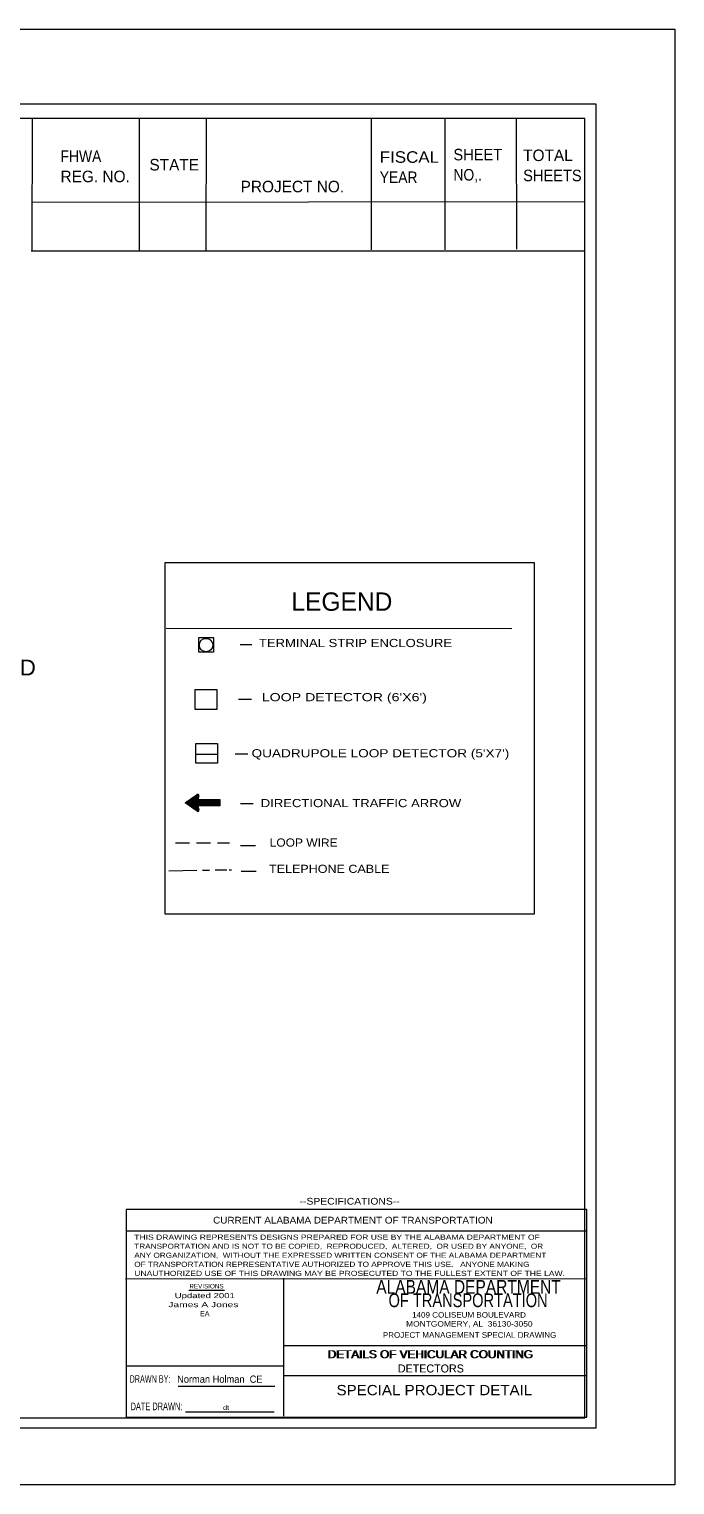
# Model space of a CAD drawing. Extents: x -364 to 1202, y -163 to 406.
# Drawn here: x 953 to 1202, y -163 to 398 of the extents above; entities that cross this region are included whole.
import ezdxf
from ezdxf.enums import TextEntityAlignment as Align

# ---------------------------------------------------------------- set-up
doc = ezdxf.new("R2010")
doc.units = 0
doc.header["$LTSCALE"] = 1.8
doc.linetypes.add('LONG_DASH_SHORT_DASH', pattern=[9.9, 6, -1.2, 1.5, -1.2])
doc.linetypes.add('MEDIUM_DASHED', pattern=[4.5, 3, -1.5])
doc.layers.add('1', color=7, linetype='Continuous', lineweight=13)

msp = doc.modelspace()

# ---------------------------------------------------------------- linework, layer by layer
at = {"layer": '1'}
for p, q in [((954.374, 364.141), (954.342, 312.967)), ((995.693, 363.859), (995.734, 313.087)), ((1021.587, 364.141), (1021.465, 312.967)), ((1085.221, 363.588), (1085.178, 313.273)), ((1113.595, 363.859), (1113.626, 313.255)), ((1141.144, 363.872), (1141.206, 313.545)), ((954.352, 331.654), (1167.731, 331.894)), ((954.057, 312.852), (1167.731, 312.875)), ((1006.12, 167.503), (1139.401, 167.372)), ((1034.665, 161.236), (1039.164, 161.236)), ((1033.95, 140.092), (1039.009, 140.092)), ((1017.561, 118.912), (1025.918, 118.912)), ((1032.779, 119.073), (1037.565, 119.073)), ((1013.483, 100.172), (1018.016, 103.349)), ((1013.707, 100.016), (1014.756, 101.063)), ((1013.742, 99.981), (1014.947, 101.194)), ((1013.78, 99.98), (1015.145, 101.327)), ((1013.815, 99.94), (1015.344, 101.483)), ((1013.851, 99.912), (1015.562, 101.611)), ((1013.896, 99.892), (1015.744, 101.768)), ((1013.914, 99.879), (1015.957, 101.902)), ((1013.951, 99.835), (1016.143, 102.047)), ((1013.99, 99.821), (1016.349, 102.177)), ((1014.026, 99.801), (1016.542, 102.321)), ((1014.051, 99.783), (1016.742, 102.463)), ((1014.081, 99.754), (1016.954, 102.589)), ((1014.127, 99.727), (1017.135, 102.735)), ((1014.165, 99.712), (1017.357, 102.882)), ((1014.196, 99.674), (1017.537, 103.02)), ((1014.235, 99.644), (1017.746, 103.158)), ((1014.275, 99.628), (1017.942, 103.311)), ((1014.301, 99.593), (1018.09, 103.39)), ((1014.339, 99.573), (1018.176, 103.422)), ((1014.365, 99.56), (1018.246, 103.438)), ((1014.4, 99.53), (1018.315, 103.438)), ((1014.435, 99.493), (1018.357, 103.422)), ((1014.48, 99.48), (1018.408, 103.411)), ((1014.506, 99.462), (1018.444, 103.394)), ((1014.538, 99.434), (1018.495, 103.373)), ((1014.573, 99.406), (1018.531, 103.349)), ((1014.616, 99.378), (1018.556, 103.336)), ((1014.651, 99.376), (1018.6, 103.3)), ((1014.679, 99.33), (1018.621, 103.266)), ((1014.729, 99.308), (1018.654, 103.232)), ((1014.756, 99.29), (1018.671, 103.199)), ((1014.79, 99.258), (1018.693, 103.158)), ((1014.823, 99.229), (1018.712, 103.109)), ((1014.857, 99.218), (1018.726, 103.074)), ((1014.893, 99.182), (1018.726, 103.014)), ((1014.928, 99.16), (1018.726, 102.958)), ((1014.972, 99.139), (1018.712, 102.89)), ((1014.994, 99.127), (1018.693, 102.811)), ((1015.028, 99.08), (1018.671, 102.73)), ((1015.07, 99.069), (1018.654, 102.657)), ((1015.105, 99.039), (1018.628, 102.577)), ((1015.143, 99.027), (1018.621, 102.491)), ((1015.178, 98.991), (1018.6, 102.427)), ((1015.212, 98.968), (1018.574, 102.329)), ((1015.233, 98.953), (1018.556, 102.257)), ((1015.271, 98.917), (1018.538, 102.177)), ((1015.315, 98.892), (1018.511, 102.093)), ((1015.344, 98.866), (1018.495, 102.018)), ((1015.371, 98.842), (1018.472, 101.936)), ((1015.411, 98.81), (1018.444, 101.865)), ((1015.447, 98.808), (1018.428, 101.78)), ((1015.475, 98.777), (1018.408, 101.71)), ((1015.517, 98.738), (1018.392, 101.611)), ((1015.562, 98.724), (1018.371, 101.53)), ((1015.59, 98.706), (1018.344, 101.462)), ((1015.609, 98.665), (1018.357, 101.412)), ((1015.657, 98.65), (1018.428, 101.412)), ((1015.689, 98.626), (1018.486, 101.412)), ((1015.725, 98.619), (1018.538, 101.412)), ((1015.767, 98.581), (1018.6, 101.412)), ((1015.8, 98.553), (1018.654, 101.412)), ((1015.827, 98.526), (1018.726, 101.412)), ((1015.87, 98.493), (1018.766, 101.412)), ((1015.893, 98.482), (1018.836, 101.412)), ((1015.936, 98.466), (1018.894, 101.412)), ((1015.972, 98.428), (1018.958, 101.412)), ((1016.007, 98.4), (1019.01, 101.412)), ((1016.037, 98.381), (1019.068, 101.412)), ((1016.065, 98.364), (1019.122, 101.412)), ((1016.099, 98.326), (1019.179, 101.412)), ((1016.143, 98.312), (1019.246, 101.412)), ((1016.179, 98.287), (1019.313, 101.412)), ((1016.225, 98.264), (1019.368, 101.412)), ((1016.255, 98.24), (1019.427, 101.412)), ((1016.279, 98.217), (1019.477, 101.412)), ((1016.314, 98.181), (1019.54, 101.412)), ((1016.349, 98.163), (1019.599, 101.412)), ((1016.383, 98.13), (1019.655, 101.412)), ((1016.426, 98.126), (1019.719, 101.412)), ((1016.458, 98.083), (1019.782, 101.412)), ((1016.494, 98.059), (1019.847, 101.412)), ((1016.521, 98.045), (1019.901, 101.412)), ((1016.554, 98.024), (1019.958, 101.412)), ((1016.598, 97.984), (1020.021, 101.412)), ((1016.633, 97.973), (1020.076, 101.412)), ((1016.67, 97.951), (1020.121, 101.412)), ((1016.709, 97.914), (1020.202, 101.412)), ((1016.726, 97.898), (1020.247, 101.412)), ((1016.764, 97.868), (1020.317, 101.412)), ((1016.807, 97.846), (1020.374, 101.412)), ((1016.836, 97.826), (1020.421, 101.412)), ((1016.879, 97.799), (1020.486, 101.412)), ((1016.912, 97.775), (1020.541, 101.412)), ((1016.947, 97.742), (1020.612, 101.412)), ((1016.969, 97.727), (1020.671, 101.412)), ((1018.357, 99.039), (1020.732, 101.412)), ((1018.428, 99.039), (1020.784, 101.412)), ((1018.486, 99.039), (1020.847, 101.412)), ((1018.538, 99.039), (1020.899, 101.412)), ((1018.6, 99.039), (1020.955, 101.412)), ((1018.654, 99.039), (1021.022, 101.412)), ((1018.712, 99.039), (1021.074, 101.412)), ((1018.766, 99.039), (1021.131, 101.412)), ((1018.836, 99.039), (1021.187, 101.412)), ((1018.894, 99.039), (1021.268, 101.412)), ((1018.958, 99.039), (1021.318, 101.412)), ((1019.01, 99.039), (1021.365, 101.412)), ((1019.068, 99.039), (1021.444, 101.412)), ((1019.122, 99.039), (1021.495, 101.412)), ((1019.179, 99.039), (1021.556, 101.412)), ((1019.243, 99.039), (1021.608, 101.412)), ((1019.313, 99.039), (1021.673, 101.412)), ((1019.368, 99.039), (1021.728, 101.412)), ((1019.427, 99.039), (1021.785, 101.412)), ((1019.477, 99.039), (1021.854, 101.412)), ((1019.54, 99.039), (1021.909, 101.412)), ((1019.599, 99.039), (1021.978, 101.412)), ((1019.655, 99.039), (1022.031, 101.412)), ((1019.719, 99.039), (1022.09, 101.412)), ((1019.782, 99.039), (1022.141, 101.412)), ((1019.829, 99.039), (1022.204, 101.412)), ((1019.901, 99.039), (1022.267, 101.412)), ((1019.958, 99.039), (1022.32, 101.412)), ((1020.021, 99.039), (1022.374, 101.412)), ((1020.076, 99.039), (1022.439, 101.412)), ((1020.121, 99.039), (1022.496, 101.412)), ((1020.202, 99.039), (1022.565, 101.412)), ((1020.247, 99.039), (1022.622, 101.412)), ((1020.317, 99.039), (1022.672, 101.412)), ((1020.374, 99.039), (1022.732, 101.412)), ((1020.421, 99.039), (1022.803, 101.412)), ((1020.486, 99.039), (1022.849, 101.412)), ((1020.541, 99.039), (1022.92, 101.412)), ((1020.612, 99.039), (1022.977, 101.412)), ((1020.664, 99.039), (1023.03, 101.412)), ((1020.721, 99.039), (1023.087, 101.412)), ((1020.784, 99.039), (1023.149, 101.412)), ((1020.847, 99.039), (1023.218, 101.412)), ((1020.899, 99.039), (1023.26, 101.412)), ((1020.955, 99.039), (1023.335, 101.412)), ((1021.022, 99.039), (1023.396, 101.412)), ((1021.074, 99.039), (1023.45, 101.412)), ((1021.131, 99.039), (1023.511, 101.412)), ((1021.187, 99.039), (1023.564, 101.412)), ((1021.268, 99.039), (1023.619, 101.412)), ((1021.318, 99.039), (1023.673, 101.412)), ((1021.365, 99.039), (1023.741, 101.412)), ((1021.444, 99.039), (1023.795, 101.412)), ((1021.495, 99.039), (1023.865, 101.412)), ((1021.556, 99.039), (1023.917, 101.412)), ((1021.608, 99.039), (1023.984, 101.412)), ((1021.673, 99.039), (1024.03, 101.412)), ((1021.728, 99.039), (1024.093, 101.412)), ((1021.785, 99.039), (1024.159, 101.412)), ((1021.854, 99.039), (1024.215, 101.412)), ((1021.909, 99.039), (1024.284, 101.412)), ((1021.965, 99.039), (1024.328, 101.412)), ((1022.031, 99.039), (1024.395, 101.412)), ((1022.09, 99.039), (1024.452, 101.412)), ((1022.141, 99.039), (1024.51, 101.412)), ((1022.204, 99.039), (1024.564, 101.412)), ((1022.267, 99.039), (1024.624, 101.412)), ((1022.317, 99.039), (1024.695, 101.412)), ((1022.374, 99.039), (1024.751, 101.412)), ((1022.439, 99.039), (1024.818, 101.412)), ((1022.496, 99.039), (1024.863, 101.412)), ((1022.565, 99.039), (1024.918, 101.412)), ((1022.622, 99.039), (1024.978, 101.412)), ((1022.672, 99.039), (1025.041, 101.412)), ((1022.732, 99.039), (1025.092, 101.412)), ((1022.803, 99.039), (1025.161, 101.412)), ((1022.847, 99.039), (1025.226, 101.412)), ((1022.92, 99.039), (1025.283, 101.412)), ((1022.977, 99.039), (1025.337, 101.412)), ((1023.03, 99.039), (1025.395, 101.412)), ((1023.087, 99.039), (1025.45, 101.412)), ((1023.149, 99.039), (1025.518, 101.412)), ((1023.218, 99.039), (1025.565, 101.412)), ((1023.26, 99.039), (1025.638, 101.412)), ((1023.335, 99.039), (1025.693, 101.412)), ((1023.396, 99.039), (1025.76, 101.412)), ((1023.45, 99.039), (1025.816, 101.412)), ((1023.511, 99.039), (1025.872, 101.412)), ((1023.564, 99.039), (1025.934, 101.412)), ((1023.619, 99.039), (1025.977, 101.412)), ((1023.673, 99.039), (1026.06, 101.412)), ((1023.734, 99.039), (1026.114, 101.412)), ((1023.795, 99.039), (1026.17, 101.412)), ((1023.865, 99.039), (1026.225, 101.412)), ((1023.917, 99.039), (1026.283, 101.412)), ((1023.974, 99.039), (1026.338, 101.412)), ((1024.03, 99.039), (1026.398, 101.412)), ((1024.093, 99.039), (1026.469, 101.412)), ((1024.159, 99.039), (1026.529, 101.412)), ((1024.215, 99.039), (1026.58, 101.412)), ((1024.272, 99.039), (1026.639, 101.412)), ((1024.328, 99.039), (1026.703, 101.412)), ((1024.395, 99.039), (1026.758, 101.412)), ((1024.452, 99.039), (1026.761, 101.362)), ((1024.51, 99.039), (1026.761, 101.292)), ((1024.564, 99.039), (1026.761, 101.237)), ((1024.624, 99.039), (1026.761, 101.182)), ((1024.695, 99.039), (1026.761, 101.11)), ((1024.751, 99.039), (1026.761, 101.071)), ((1024.818, 99.039), (1026.761, 101.012)), ((1018.054, 96.961), (1013.483, 100.172)), ((1013.496, 100.16), (1013.55, 100.212)), ((1013.538, 100.133), (1013.765, 100.353)), ((1013.571, 100.126), (1013.951, 100.509)), ((1013.612, 100.085), (1014.165, 100.627)), ((1013.635, 100.07), (1014.347, 100.779)), ((1013.672, 100.047), (1014.56, 100.925)), ((1017.007, 97.709), (1018.344, 99.027)), ((1017.047, 97.683), (1018.344, 98.982)), ((1017.09, 97.642), (1018.371, 98.938)), ((1017.11, 97.63), (1018.381, 98.882)), ((1017.135, 97.599), (1018.392, 98.842)), ((1017.179, 97.582), (1018.408, 98.808)), ((1017.221, 97.552), (1018.428, 98.738)), ((1017.257, 97.527), (1018.428, 98.706)), ((1017.293, 97.492), (1018.444, 98.65)), ((1017.324, 97.482), (1018.458, 98.619)), ((1017.361, 97.46), (1018.466, 98.553)), ((1017.403, 97.444), (1018.486, 98.51)), ((1017.427, 97.404), (1018.486, 98.469)), ((1017.465, 97.381), (1018.5, 98.423)), ((1017.499, 97.37), (1018.511, 98.379)), ((1017.537, 97.329), (1018.521, 98.326)), ((1017.564, 97.302), (1018.538, 98.279)), ((1017.606, 97.291), (1018.545, 98.24)), ((1017.629, 97.264), (1018.567, 98.181)), ((1017.671, 97.229), (1018.574, 98.13)), ((1017.711, 97.221), (1018.583, 98.097)), ((1017.746, 97.193), (1018.6, 98.045)), ((1017.782, 97.155), (1018.621, 97.996)), ((1017.827, 97.141), (1018.628, 97.951)), ((1017.856, 97.116), (1018.628, 97.914)), ((1017.874, 97.09), (1018.654, 97.864)), ((1017.918, 97.063), (1018.664, 97.809)), ((1017.955, 97.046), (1018.671, 97.757)), ((1017.984, 97.027), (1018.693, 97.711)), ((1018.02, 96.983), (1018.698, 97.672)), ((1018.049, 96.961), (1018.712, 97.63)), ((1018.09, 96.956), (1018.726, 97.582)), ((1018.125, 96.926), (1018.735, 97.529)), ((1018.166, 96.919), (1018.745, 97.49)), ((1018.219, 96.889), (1018.758, 97.444)), ((1018.27, 96.886), (1018.766, 97.381)), ((1018.333, 96.873), (1018.766, 97.329)), ((1018.392, 96.886), (1018.766, 97.264)), ((1018.466, 96.919), (1018.745, 97.187)), ((1018.6, 96.983), (1018.671, 97.046)), ((1024.863, 99.039), (1026.761, 100.946)), ((1024.918, 99.039), (1026.761, 100.883)), ((1024.978, 99.039), (1026.761, 100.822)), ((1025.038, 99.039), (1026.761, 100.767)), ((1025.092, 99.039), (1026.761, 100.701)), ((1025.161, 99.039), (1026.761, 100.651)), ((1025.226, 99.039), (1026.761, 100.589)), ((1025.283, 99.039), (1026.761, 100.538)), ((1025.337, 99.039), (1026.761, 100.472)), ((1025.395, 99.039), (1026.761, 100.401)), ((1025.45, 99.039), (1026.761, 100.353)), ((1025.518, 99.039), (1026.761, 100.288)), ((1025.565, 99.039), (1026.761, 100.243)), ((1025.628, 99.039), (1026.761, 100.175)), ((1025.693, 99.039), (1026.761, 100.126)), ((1025.76, 99.039), (1026.761, 100.047)), ((1025.816, 99.039), (1026.761, 100.016)), ((1025.865, 99.039), (1026.761, 99.935)), ((1025.934, 99.039), (1026.761, 99.879)), ((1025.977, 99.039), (1026.761, 99.821)), ((1026.06, 99.039), (1026.761, 99.754)), ((1026.114, 99.039), (1026.761, 99.712)), ((1026.158, 99.039), (1026.761, 99.643)), ((1026.225, 99.039), (1026.761, 99.575)), ((1026.283, 99.039), (1026.761, 99.53)), ((1026.338, 99.039), (1026.761, 99.462)), ((1026.398, 99.039), (1026.761, 99.406)), ((1026.46, 99.039), (1026.761, 99.346)), ((1026.529, 99.039), (1026.761, 99.29)), ((1026.58, 99.039), (1026.761, 99.229)), ((1026.639, 99.039), (1026.761, 99.173)), ((1026.703, 99.039), (1026.761, 99.108)), ((1026.758, 99.039), (1026.761, 99.039)), ((1034.744, 99.879), (1039.656, 99.879)), ((1034.744, 83.656), (1040.527, 83.656)), ((1034.996, 73.793), (1040.773, 73.793)), ((1168.328, -64.844), (990.743, -64.844)), ((1168.328, -83.315), (990.426, -83.372)), ((1051.526, -136.167), (1051.485, -83.054)), ((1014.851, -87.681), (1028.556, -87.681)), ((1051.443, -108.907), (1168.491, -108.907)), ((990.743, -116.777), (1051.443, -116.777)), ((1051.443, -120.48), (1168.328, -120.535)), ((1010.686, -124.653), (1047.975, -124.653)), ((1013.562, -134.522), (1047.722, -134.522))]:
    msp.add_line(p, q, dxfattribs=at)
at = {"layer": '1', "linetype": 'MEDIUM_DASHED'}
msp.add_line((1009.694, 84.737), (1030.59, 84.794), dxfattribs=at)
at = {"layer": '1', "linetype": 'LONG_DASH_SHORT_DASH'}
for p, q in [((1007.171, 74.002), (1029.462, 74.361)), ((1030.388, 74.376), (1031.322, 74.391))]:
    msp.add_line(p, q, dxfattribs=at)
at = {"layer": '1'}
for points in [[(1202.332, 398.319), (1202.332, -162.681), (476.333, -162.681), (476.333, 398.319)], [(489.502, -140.703), (1171.996, -140.703), (1171.996, 369.378), (489.502, 369.378)], [(1167.588, 363.859), (496.56, 363.859), (496.56, -136.862), (1167.588, -136.862)], [(1005.661, 192.788), (1148.05, 192.788), (1148.05, 57.316), (1005.661, 57.316)], [(1018.693, 163.877), (1024.35, 163.877), (1024.35, 158.223), (1018.693, 158.223)], [(1017.267, 143.787), (1025.628, 143.787), (1025.628, 136.169), (1017.267, 136.169)], [(1017.561, 123.062), (1025.918, 123.062), (1025.918, 115.452), (1017.561, 115.452)], [(1168.348, -56.517), (990.735, -56.517), (990.735, -136.593), (1168.348, -136.593)]]:
    msp.add_lwpolyline(points, close=True, dxfattribs=at)
msp.add_lwpolyline([(1018.712, 102.882), (1018.344, 101.412), (1026.761, 101.412), (1026.761, 99.039), (1018.344, 99.039), (1018.758, 97.444)], dxfattribs=at)
msp.add_circle((1021.5, 160.953), 2.589, dxfattribs=at)
for centre, start, end in [((1018.271, 102.983), 345.49851, 125.13712), ((1018.316, 97.329), 234.98548, 14.71405)]:
    msp.add_arc(centre, 0.449, start, end, dxfattribs=at)

# ---------------------------------------------------------------- texts
for s, height, width, p in [('FHWA', 4.441, 0.9, (965.366, 347.102)), ('FISCAL', 4.441, 1.1, (1088.485, 346.803)), ('SHEET', 4.441, 0.95, (1116.908, 347.741)), ('YEAR', 4.441, 0.9, (1088.485, 339.03)), ('NO,.', 4.441, 0.9, (1116.908, 339.967)), ('SHEETS', 4.441, 0.95, (1143.793, 339.699)), ('TERMINAL STRIP ENCLOSURE', 3.142, 1.2, (1041.873, 160.181)), ('NORTH OR EAST BOUND', 6.106, 1.05, (852.021, 149.229)), ("LOOP DETECTOR (6'X6')", 3.142, 1.3, (1042.986, 139.306)), ("QUADRUPOLE LOOP DETECTOR (5'X7')", 3.14, 1.25, (1039.037, 117.692)), ('DIRECTIONAL TRAFFIC ARROW', 3.142, 1.2, (1042.584, 98.493)), ('LOOP WIRE', 3.142, 1.1, (1046.034, 83.276)), ('TELEPHONE CABLE', 3.142, 1.15, (1045.784, 73.16)), ('THIS DRAWING REPRESENTS DESIGNS PREPARED FOR USE BY THE ALABAMA DEPARTMENT OF', 1.972, 1.25, (993.802, -68.204)), ('TRANSPORTATION AND IS NOT TO BE COPIED,  REPRODUCED,  ALTERED,  OR USED BY ANYONE,  OR', 1.972, 1.2, (993.802, -71.695)), ('ANY ORGANIZATION,  WITHOUT THE EXPRESSED WRITTEN CONSENT OF THE ALABAMA DEPARTMENT', 1.972, 1.2, (993.802, -75.176)), ('OF TRANSPORTATION REPRESENTATIVE AUTHORIZED TO APPROVE THIS USE.   ANYONE MAKING', 1.972, 1.2, (993.802, -78.669)), ('UNAUTHORIZED USE OF THIS DRAWING MAY BE PROSECUTED TO THE FULLEST EXTENT OF THE LAW.', 1.972, 1.25, (993.802, -82.164)), ('PROJECT MANAGEMENT SPECIAL DRAWING', 2.192, 1.05, (1089.712, -106.009)), ('DRAWN BY:', 2.88, 0.7, (991.999, -123.291)), ('DATE DRAWN:', 2.95, 0.7, (992.383, -133.897)), ('dt', 1.732, 1.2, (1028.038, -133.77))]:
    msp.add_text(s, height=height, dxfattribs=dict(at, width=width)).set_placement(p)
for s, height, p in [('STATE', 4.441, (999.657, 343.842)), ('TOTAL', 4.441, (1143.793, 347.467)), ('REG. NO.', 4.441, (965.366, 339.331)), ('PROJECT NO.', 4.441, (1034.823, 335.424)), ('LEGEND', 7.082, (1054.408, 174.162))]:
    msp.add_text(s, height=height, dxfattribs=at).set_placement(p)
for s, height, width, p in [('--SPECIFICATIONS--', 2.597, 1.15, (1076.869, -54.676)), ('CURRENT ALABAMA DEPARTMENT OF TRANSPORTATION', 2.597, 1.1, (1078.13, -61.969)), ('ALABAMA DEPARTMENT', 5.267, 0.85, (1122.737, -89.001)), ('Updated 2001', 1.972, 1.4, (1021.008, -90.718)), ('OF TRANSPORTATION', 5.267, 0.8, (1122.561, -94.188)), ('James A Jones ', 1.972, 1.5, (1021.008, -94.202)), ('EA', 1.972, 0.95, (1021.008, -97.685)), ('MONTGOMERY, AL  36130-3050', 2.106, 1.15, (1123.05, -101.678)), ('1409 COLISEUM BOULEVARD', 2.106, 1.1, (1122.926, -98.212)), ('DETAILS OF VEHICULAR COUNTING', 3.084, 1.1, (1107.831, -113.86)), ('DETAILS OF VEHICULAR COUNTING', 3.084, 1.1, (1108.224, -113.861)), ('Norman Holman  CE', 2.812, 0.95, (1026.812, -123.343)), ('SPECIAL PROJECT DETAIL', 3.963, 1.1, (1109.558, -128.138))]:
    msp.add_text(s, height=height, dxfattribs=dict(at, width=width)).set_placement(p, align=Align.CENTER)
for s, height, p in [('REVISIONS', 1.754, (1021.665, -86.985)), ('DETECTORS', 3.084, (1108.185, -119.362)), ('DETECTORS', 3.084, (1108.224, -119.36))]:
    msp.add_text(s, height=height, dxfattribs=at).set_placement(p, align=Align.CENTER)

doc.saveas('drawing.dxf')
